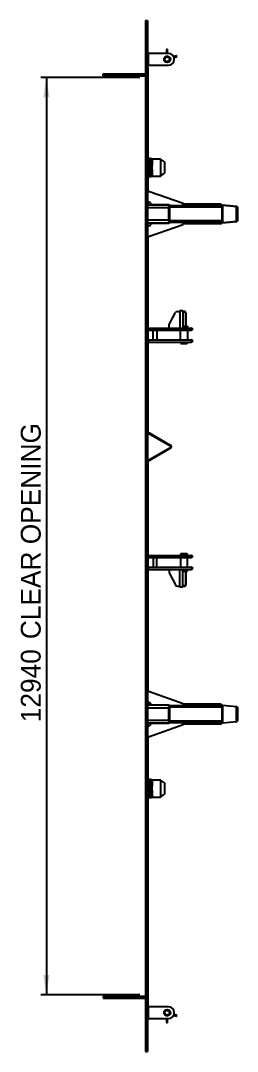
# Model space of a CAD drawing. Header units: millimetres. Extents: x 122 to 67127, y 397 to 47119.
# Drawn here: x 39178 to 42242, y 15305 to 29845 of the extents above; entities that cross this region are included whole.
import ezdxf

# ---------------------------------------------------------------- set-up
doc = ezdxf.new("R2010")
doc.units = ezdxf.units.MM
doc.header["$LTSCALE"] = 80
doc.layers.add('AM_0', color=7, linetype='Continuous', lineweight=25)
doc.layers.add('AM_5', color=3, linetype='Continuous')
doc.styles.add('SLDTEXTSTYLE0', font='ARIAL.TTF', dxfattribs={"width": 0.948})
doc.dimstyles.new('SLDDIMSTYLE2', dxfattribs={"dimtxt": 280, "dimasz": 280, "dimexe": 0, "dimexo": 0.0625, "dimgap": 70, "dimtad": 1, "dimdec": 1, "dimrnd": 1e-09, "dimzin": 12, "dimdsep": 46, "dimtxsty": 'SLDTEXTSTYLE0', "dimsah": 1, "dimcen": 0.09, "dimadec": 0, "dimazin": 3, "dimtfac": 1, "dimtdec": 1, "dimtofl": 0, "dimtmove": 0, "dimatfit": 3, "dimfxl": 1, "dimfrac": 2, "dimtolj": 1, "dimtzin": 12, "dimarcsym": 0})

# ---------------------------------------------------------------- blocks, each defined once
blk = doc.blocks.new('_D_21')
at = {"layer": 'AM_5'}
for p, q in [((40863, 29045), (39463, 29045)), ((39543, 29045), (39543, 16105)), ((40863, 16105), (39463, 16105))]:
    blk.add_line(p, q, dxfattribs=at)
for points in [[(39543, 29045), (39500, 28765), (39587, 28765)], [(39543, 16105), (39587, 16385), (39500, 16385)]]:
    blk.add_solid(points, dxfattribs=at)
at = {"layer": 'AM_5', "char_height": 280, "attachment_point": 1, "rotation": 90, "style": 'SLDTEXTSTYLE0'}
for s, insert in [(' CLEAR OPENING', (39182, 21017)), ('12940', (39182, 19948))]:
    blk.add_mtext(s, dxfattribs=dict(at, insert=insert))

msp = doc.modelspace()

# ---------------------------------------------------------------- linework, layer by layer
at = {"layer": 'AM_0'}
for p, q in [((40943.44, 29845.45), (40973.44, 29845.45)), ((40943.44, 29845.45), (40943.44, 15305.45)), ((40973.44, 29845.45), (40973.44, 15305.45)), ((40973.44, 29372.45), (40983.44, 29382.45)), ((40983.44, 29382.45), (40983.44, 29217.45)), ((41268.44, 29382.45), (40983.44, 29382.45)), ((41041.44, 29388.45), (41041.44, 29382.45)), ((41041.44, 29388.45), (41091.44, 29388.45)), ((41091.44, 29388.45), (41091.44, 29382.45)), ((41242.94, 29442.45), (41239.94, 29439.45)), ((41239.94, 29439.45), (41239.94, 29382.45)), ((41255.94, 29439.45), (41239.94, 29439.45)), ((41242.94, 29442.45), (41252.94, 29442.45)), ((41255.94, 29439.45), (41252.94, 29442.45)), ((41255.94, 29382.45), (41255.94, 29439.45)), ((40974.44, 29347.45), (40973.44, 29347.45)), ((40974.44, 29237.45), (40973.44, 29237.45)), ((40973.44, 29227.45), (40983.44, 29217.45)), ((40974.44, 29237.45), (40974.44, 29347.45)), ((41241.36, 29344.02), (41242.94, 29342.45)), ((41252.94, 29342.45), (41242.94, 29342.45)), ((41252.94, 29342.45), (41255.19, 29344.7)), ((41288.74, 29321.62), (41286.81, 29317.84)), ((41289.9, 29308.32), (41286.81, 29317.84)), ((41289.7, 29321.93), (41288.74, 29321.62)), ((41288.74, 29321.62), (41293.68, 29306.4)), ((41289.9, 29308.32), (41293.68, 29306.4)), ((41293.68, 29306.4), (41294.91, 29306.8)), ((41378.14, 29350.66), (41341.28, 29338.69)), ((41347.4, 29323.85), (41383.08, 29335.45)), ((41381.92, 29348.74), (41378.14, 29350.66)), ((41383.08, 29335.45), (41378.14, 29350.66)), ((41381.92, 29348.74), (41385.01, 29339.23)), ((41383.08, 29335.45), (41385.01, 29339.23)), ((40343.44, 29067.45), (40343.44, 29095.45)), ((40343.44, 29095.45), (40943.44, 29095.45)), ((40978.44, 29185.45), (40973.44, 29185.45)), ((40978.44, 29144.21), (40973.44, 29144.21)), ((40978.44, 29106.68), (40973.44, 29106.68)), ((40978.44, 29185.45), (40978.44, 29144.21)), ((40978.44, 29144.21), (40978.44, 29106.68)), ((40978.44, 29106.68), (40978.44, 29065.45)), ((40983.44, 29217.45), (41268.44, 29217.45)), ((40343.44, 29067.45), (40943.44, 29067.45)), ((40978.44, 29065.45), (40973.44, 29065.45)), ((40978.44, 29065.45), (40978.44, 27432.25)), ((40978.44, 27881.45), (40998.44, 27901.45)), ((40998.44, 27901.45), (40998.44, 27641.45)), ((41016.44, 27901.45), (40998.44, 27901.45)), ((41016.44, 27901.45), (41016.44, 27823.41)), ((41016.44, 27823.41), (41016.44, 27719.49)), ((41153.44, 27891.45), (41033.78, 27891.45)), ((41036.44, 27882.88), (41036.44, 27815.99)), ((41213.44, 27851.45), (41153.44, 27891.45)), ((41153.44, 27891.45), (41153.44, 27651.45)), ((41213.44, 27851.45), (41213.44, 27691.45)), ((40978.44, 27661.45), (40998.44, 27641.45)), ((41016.44, 27641.45), (40998.44, 27641.45)), ((41016.44, 27719.49), (41016.44, 27641.45)), ((41033.78, 27651.45), (41153.44, 27651.45)), ((41036.44, 27726.91), (41036.44, 27660.02)), ((41153.44, 27651.45), (41213.44, 27691.45)), ((40998.44, 27432.25), (40973.44, 27432.25)), ((41473.44, 27264.25), (40998.44, 27432.25)), ((41273.44, 27244.45), (40973.44, 27244.45)), ((41273.44, 27204.45), (40973.44, 27204.45)), ((40978.44, 27289), (40978.44, 27244.45)), ((41022.39, 27249.45), (41278.44, 27249.45)), ((41278.44, 27249.45), (41273.44, 27244.45)), ((41273.44, 27204.45), (41273.44, 27244.45)), ((41278.44, 27239.25), (41273.44, 27239.25)), ((41277.24, 27239.25), (41273.44, 27235.45)), ((41280.44, 27214.45), (41273.44, 27214.45)), ((41273.44, 27030.45), (41273.44, 27204.45)), ((41278.44, 27249.45), (41278.44, 27239.25)), ((41278.44, 27239.25), (41473.44, 27239.25)), ((41280.44, 27239.25), (41280.44, 27214.45)), ((41280.44, 27214.45), (41280.44, 27020.45)), ((42023.44, 27214.45), (41280.44, 27214.45)), ((41473.44, 27239.25), (41473.44, 27264.25)), ((42004.78, 27257.45), (41473.44, 27257.45)), ((42004.78, 27252.45), (41473.44, 27252.45)), ((42023.44, 27242.45), (41473.44, 27242.45)), ((42013.44, 27252.45), (42004.78, 27257.45)), ((42013.44, 27247.45), (42004.78, 27252.45)), ((42013.44, 27252.45), (42013.44, 27247.45)), ((42013.44, 27247.45), (42013.44, 27242.45)), ((42023.44, 27235.89), (42023.44, 27242.45)), ((42023.44, 27242.45), (42033.44, 27241.48)), ((42023.44, 27235.89), (42023.44, 27214.45)), ((42023.44, 27214.45), (42023.44, 27020.45)), ((42032.09, 27241.61), (42034.04, 27243.2)), ((42033.44, 27241.48), (42033.44, 26993.41)), ((42230.44, 27222.45), (42033.44, 27241.48)), ((42034.04, 27243.2), (42231.04, 27223.61)), ((42231.04, 27223.61), (42230.44, 27217.55)), ((42230.44, 27012.45), (42230.44, 27222.45)), ((42242.44, 27217.45), (42230.44, 27217.45)), ((42242.44, 27217.45), (42242.44, 27017.45)), ((41273.44, 27030.45), (40973.44, 27030.45)), ((41273.44, 26990.45), (40973.44, 26990.45)), ((40978.44, 26990.45), (40978.44, 26945.9)), ((40998.44, 26802.65), (41473.44, 26970.65)), ((41278.44, 26985.45), (41022.39, 26985.45)), ((41273.44, 26990.45), (41273.44, 27030.45)), ((41280.44, 27020.45), (41273.44, 27020.45)), ((41277.24, 26995.65), (41273.44, 26999.45)), ((41273.44, 26995.65), (41278.44, 26995.65)), ((41273.44, 26990.45), (41278.44, 26985.45)), ((41278.44, 26995.65), (41278.44, 26985.45)), ((41473.44, 26995.65), (41278.44, 26995.65)), ((42023.44, 27020.45), (41280.44, 27020.45)), ((41280.44, 27020.45), (41280.44, 26995.65)), ((41473.44, 26970.65), (41473.44, 26995.65)), ((42023.44, 26992.45), (41473.44, 26992.45)), ((42004.78, 26982.45), (41473.44, 26982.45)), ((42004.78, 26977.45), (41473.44, 26977.45)), ((42004.78, 26982.45), (42013.44, 26987.45)), ((42004.78, 26977.45), (42013.44, 26982.45)), ((42013.44, 26992.45), (42013.44, 26987.45)), ((42013.44, 26987.45), (42013.44, 26982.45)), ((42023.44, 27020.45), (42023.44, 26999)), ((42023.44, 26992.45), (42023.44, 26999)), ((42033.44, 26993.41), (42023.44, 26992.45)), ((42034.04, 26991.69), (42032.09, 26993.28)), ((42033.44, 26993.41), (42230.44, 27012.45)), ((42231.04, 27011.28), (42034.04, 26991.69)), ((42242.44, 27017.45), (42230.44, 27017.45)), ((42230.44, 27017.34), (42231.04, 27011.28)), ((40973.44, 26802.65), (40998.44, 26802.65)), ((40978.44, 26802.65), (40978.44, 25503.45)), ((40974.44, 26553.45), (40973.44, 26553.45)), ((40974.44, 26103.45), (40974.44, 26553.45)), ((40974.44, 26103.45), (40973.44, 26103.45)), ((41394.58, 25743.45), (41429.44, 25743.45)), ((41429.44, 25758.45), (41429.44, 25508.45)), ((41429.44, 25758.45), (41472.44, 25758.45)), ((41472.44, 25758.45), (41472.44, 25508.45)), ((41507.44, 25743.45), (41472.44, 25743.45)), ((41507.44, 25733.45), (41507.44, 25743.45)), ((41279.44, 25558.45), (41368.01, 25727.38)), ((41507.44, 25733.45), (41472.44, 25733.45)), ((41506.44, 25720.45), (41506.44, 25695.45)), ((41506.44, 25695.45), (41506.44, 25660.45)), ((41516.44, 25695.45), (41506.44, 25695.45)), ((41506.44, 25660.45), (41506.44, 25545.45)), ((41516.44, 25695.45), (41516.44, 25720.45)), ((41516.44, 25660.45), (41516.44, 25695.45)), ((41516.44, 25545.45), (41516.44, 25660.45)), ((40973.44, 25498.45), (40983.44, 25508.45)), ((40983.44, 25478.45), (40973.44, 25488.45)), ((40978.44, 25483.45), (40978.44, 25335.45)), ((40983.44, 25508.45), (40983.44, 25478.45)), ((40983.44, 25508.45), (41593.44, 25508.45)), ((40983.44, 25478.45), (41593.44, 25478.45)), ((41053.44, 25340.45), (41053.44, 25478.45)), ((41103.44, 25478.45), (41103.44, 25340.45)), ((41279.44, 25508.45), (41279.44, 25558.45)), ((41436.44, 25340.45), (41436.44, 25478.45)), ((41472.44, 25535.45), (41506.44, 25535.45)), ((41506.44, 25545.45), (41506.44, 25520.45)), ((41516.44, 25545.45), (41506.44, 25545.45)), ((41516.44, 25520.45), (41516.44, 25545.45)), ((41516.44, 25535.45), (41536.44, 25535.45)), ((41536.44, 25535.45), (41536.44, 25508.45)), ((41536.44, 25478.45), (41536.44, 25340.45)), ((41593.44, 25508.45), (41593.44, 25478.45)), ((41603.44, 25508.45), (41593.44, 25508.45)), ((41603.44, 25478.45), (41593.44, 25478.45)), ((41603.44, 25508.45), (41603.44, 25478.45)), ((40973.44, 25330.45), (40983.44, 25340.45)), ((40983.44, 25310.45), (40973.44, 25320.45)), ((40978.44, 25315.45), (40978.44, 24045.45)), ((40983.44, 25340.45), (41593.44, 25340.45)), ((40983.44, 25340.45), (40983.44, 25310.45)), ((40983.44, 25310.45), (41593.44, 25310.45)), ((41436.44, 25295.45), (41436.44, 25310.45)), ((41536.44, 25310.45), (41536.44, 25295.45)), ((41593.44, 25340.45), (41593.44, 25310.45)), ((41603.44, 25340.45), (41593.44, 25340.45)), ((41603.44, 25310.45), (41593.44, 25310.45)), ((41603.44, 25340.45), (41603.44, 25310.45)), ((41436.44, 25295.45), (41536.44, 25295.45)), ((41436.44, 25295.45), (41446.44, 25285.45)), ((41526.44, 25285.45), (41446.44, 25285.45)), ((41536.44, 25295.45), (41526.44, 25285.45)), ((40974.44, 24724.45), (40973.44, 24724.45)), ((40974.44, 24124.45), (40974.44, 24724.45)), ((40974.44, 24124.45), (40973.44, 24124.45)), ((40978.44, 24045.45), (40973.44, 24045.45)), ((40973.44, 24042.9), (41302.99, 23852.63)), ((40973.44, 24031.35), (41299.72, 23842.97)), ((41303.72, 23849.9), (41299.72, 23842.97)), ((40973.44, 23639.54), (41299.72, 23827.92)), ((40973.44, 23627.99), (41302.99, 23818.26)), ((41295.44, 23845.45), (41295.44, 23842.95)), ((41305.44, 23842.95), (41295.44, 23842.95)), ((41295.44, 23842.95), (41295.44, 23827.95)), ((41295.44, 23827.95), (41295.44, 23825.45)), ((41305.44, 23827.95), (41295.44, 23827.95)), ((41299.72, 23827.92), (41303.72, 23820.99)), ((41305.44, 23842.95), (41305.44, 23827.95)), ((40978.44, 23625.45), (40973.44, 23625.45)), ((40978.44, 23625.45), (40978.44, 22297.45)), ((40974.44, 23488.45), (40973.44, 23488.45)), ((40974.44, 22688.45), (40974.44, 23488.45)), ((40974.44, 22688.45), (40973.44, 22688.45)), ((40973.44, 22292.45), (40983.44, 22302.45)), ((40983.44, 22272.45), (40973.44, 22282.45)), ((40978.44, 22277.45), (40978.44, 22129.45)), ((40983.44, 22302.45), (40983.44, 22272.45)), ((40983.44, 22302.45), (41593.44, 22302.45)), ((40983.44, 22272.45), (41593.44, 22272.45)), ((41053.44, 22272.45), (41053.44, 22134.45)), ((41103.44, 22134.45), (41103.44, 22272.45)), ((41446.44, 22327.45), (41436.44, 22317.45)), ((41536.44, 22317.45), (41436.44, 22317.45)), ((41436.44, 22317.45), (41436.44, 22302.45)), ((41436.44, 22272.45), (41436.44, 22134.45)), ((41446.44, 22327.45), (41526.44, 22327.45)), ((41526.44, 22327.45), (41536.44, 22317.45)), ((41536.44, 22302.45), (41536.44, 22317.45)), ((41536.44, 22134.45), (41536.44, 22272.45)), ((41593.44, 22302.45), (41593.44, 22272.45)), ((41603.44, 22302.45), (41593.44, 22302.45)), ((41603.44, 22272.45), (41593.44, 22272.45)), ((41603.44, 22302.45), (41603.44, 22272.45)), ((40973.44, 22124.45), (40983.44, 22134.45)), ((40983.44, 22104.45), (40973.44, 22114.45)), ((40978.44, 22109.45), (40978.44, 20376.75)), ((40983.44, 22134.45), (40983.44, 22104.45)), ((40983.44, 22134.45), (41593.44, 22134.45)), ((40983.44, 22104.45), (41593.44, 22104.45)), ((41279.44, 22104.45), (41279.44, 22054.45)), ((41429.44, 21854.45), (41429.44, 22104.45)), ((41472.44, 21854.45), (41472.44, 22104.45)), ((41536.44, 22077.45), (41536.44, 22104.45)), ((41593.44, 22134.45), (41593.44, 22104.45)), ((41603.44, 22134.45), (41593.44, 22134.45)), ((41603.44, 22104.45), (41593.44, 22104.45)), ((41603.44, 22134.45), (41603.44, 22104.45)), ((41279.44, 22054.45), (41368.01, 21885.52)), ((41472.44, 22077.45), (41506.44, 22077.45)), ((41506.44, 22092.45), (41506.44, 22067.45)), ((41506.44, 22067.45), (41506.44, 21952.45)), ((41516.44, 22067.45), (41506.44, 22067.45)), ((41516.44, 22067.45), (41516.44, 22092.45)), ((41516.44, 22077.45), (41536.44, 22077.45)), ((41516.44, 21952.45), (41516.44, 22067.45)), ((41394.58, 21869.45), (41429.44, 21869.45)), ((41472.44, 21854.45), (41429.44, 21854.45)), ((41472.44, 21879.45), (41507.44, 21879.45)), ((41472.44, 21869.45), (41507.44, 21869.45)), ((41506.44, 21952.45), (41506.44, 21917.45)), ((41506.44, 21917.45), (41506.44, 21892.45)), ((41516.44, 21917.45), (41506.44, 21917.45)), ((41507.44, 21879.45), (41507.44, 21869.45)), ((41516.44, 21917.45), (41516.44, 21952.45)), ((41516.44, 21892.45), (41516.44, 21917.45)), ((40974.44, 21156.45), (40973.44, 21156.45)), ((40974.44, 20556.45), (40974.44, 21156.45)), ((40974.44, 20556.45), (40973.44, 20556.45)), ((40998.44, 20376.75), (40973.44, 20376.75)), ((41473.44, 20208.75), (40998.44, 20376.75)), ((40978.44, 20233.5), (40978.44, 20188.95)), ((41273.44, 20188.95), (40973.44, 20188.95)), ((41273.44, 20148.95), (40973.44, 20148.95)), ((41022.39, 20193.95), (41278.44, 20193.95)), ((41278.44, 20193.95), (41273.44, 20188.95)), ((41273.44, 20148.95), (41273.44, 20188.95)), ((41278.44, 20183.75), (41273.44, 20183.75)), ((41277.24, 20183.75), (41273.44, 20179.95)), ((41280.44, 20158.95), (41273.44, 20158.95)), ((41273.44, 19974.95), (41273.44, 20148.95)), ((41278.44, 20193.95), (41278.44, 20183.75)), ((41278.44, 20183.75), (41473.44, 20183.75)), ((41280.44, 20183.75), (41280.44, 20158.95)), ((41280.44, 20158.95), (41280.44, 19964.95)), ((42023.44, 20158.95), (41280.44, 20158.95)), ((41473.44, 20183.75), (41473.44, 20208.75)), ((42004.78, 20201.95), (41473.44, 20201.95)), ((42004.78, 20196.95), (41473.44, 20196.95)), ((42023.44, 20186.95), (41473.44, 20186.95)), ((42013.44, 20196.95), (42004.78, 20201.95)), ((42013.44, 20191.95), (42004.78, 20196.95)), ((42013.44, 20196.95), (42013.44, 20191.95)), ((42013.44, 20191.95), (42013.44, 20186.95)), ((42023.44, 20180.39), (42023.44, 20186.95)), ((42023.44, 20186.95), (42033.44, 20185.98)), ((42023.44, 20180.39), (42023.44, 20158.95)), ((42023.44, 20158.95), (42023.44, 19964.95)), ((42032.09, 20186.11), (42034.04, 20187.7)), ((42033.44, 20185.98), (42033.44, 19937.91)), ((42230.44, 20166.95), (42033.44, 20185.98)), ((42034.04, 20187.7), (42231.04, 20168.11)), ((42231.04, 20168.11), (42230.44, 20162.05)), ((42230.44, 19956.95), (42230.44, 20166.95)), ((42242.44, 20161.95), (42230.44, 20161.95)), ((42242.44, 20161.95), (42242.44, 19961.95)), ((41273.44, 19974.95), (40973.44, 19974.95)), ((41273.44, 19934.95), (40973.44, 19934.95)), ((40978.44, 19934.95), (40978.44, 19890.4)), ((41278.44, 19929.95), (41022.39, 19929.95)), ((41273.44, 19934.95), (41273.44, 19974.95)), ((41280.44, 19964.95), (41273.44, 19964.95)), ((41277.24, 19940.15), (41273.44, 19943.95)), ((41273.44, 19940.15), (41278.44, 19940.15)), ((41273.44, 19934.95), (41278.44, 19929.95)), ((41278.44, 19940.15), (41278.44, 19929.95)), ((41473.44, 19940.15), (41278.44, 19940.15)), ((41280.44, 19964.95), (41280.44, 19940.15)), ((42023.44, 19964.95), (41280.44, 19964.95)), ((41473.44, 19915.15), (41473.44, 19940.15)), ((42023.44, 19936.95), (41473.44, 19936.95)), ((42004.78, 19926.95), (41473.44, 19926.95)), ((42004.78, 19921.95), (41473.44, 19921.95)), ((42004.78, 19926.95), (42013.44, 19931.95)), ((42004.78, 19921.95), (42013.44, 19926.95)), ((42013.44, 19936.95), (42013.44, 19931.95)), ((42013.44, 19931.95), (42013.44, 19926.95)), ((42023.44, 19964.95), (42023.44, 19943.5)), ((42023.44, 19936.95), (42023.44, 19943.5)), ((42033.44, 19937.91), (42023.44, 19936.95)), ((42034.04, 19936.19), (42032.09, 19937.78)), ((42033.44, 19937.91), (42230.44, 19956.95)), ((42231.04, 19955.78), (42034.04, 19936.19)), ((42242.44, 19961.95), (42230.44, 19961.95)), ((42230.44, 19961.84), (42231.04, 19955.78)), ((40998.44, 19747.15), (41473.44, 19915.15)), ((40973.44, 19747.15), (40998.44, 19747.15)), ((40978.44, 19747.15), (40978.44, 15955.45)), ((40978.44, 19122.45), (40998.44, 19142.45)), ((40998.44, 19142.45), (40998.44, 18882.45)), ((41016.44, 19142.45), (40998.44, 19142.45)), ((41016.44, 19142.45), (41016.44, 19064.41)), ((41016.44, 19064.41), (41016.44, 18960.49)), ((41153.44, 19132.45), (41033.78, 19132.45)), ((41036.44, 19123.88), (41036.44, 19056.99)), ((41213.44, 19092.45), (41153.44, 19132.45)), ((41153.44, 19132.45), (41153.44, 18892.45)), ((41213.44, 19092.45), (41213.44, 18932.45)), ((40978.44, 18902.45), (40998.44, 18882.45)), ((41016.44, 18960.49), (41016.44, 18882.45)), ((41036.44, 18967.91), (41036.44, 18901.02)), ((41153.44, 18892.45), (41213.44, 18932.45)), ((41016.44, 18882.45), (40998.44, 18882.45)), ((41033.78, 18892.45), (41153.44, 18892.45)), ((40974.44, 16752.45), (40973.44, 16752.45)), ((40974.44, 16152.45), (40974.44, 16752.45)), ((40974.44, 16152.45), (40973.44, 16152.45)), ((40343.44, 16083.45), (40943.44, 16083.45)), ((40343.44, 16083.45), (40343.44, 16055.45)), ((40343.44, 16055.45), (40943.44, 16055.45)), ((40978.44, 15955.45), (40973.44, 15955.45)), ((40978.44, 15852.95), (40973.44, 15852.95)), ((40978.44, 15955.45), (40978.44, 15852.95)), ((40978.44, 15928.45), (40983.44, 15933.45)), ((40978.44, 15852.95), (40978.44, 15840.45)), ((40983.44, 15933.45), (40983.44, 15768.45)), ((41268.44, 15933.45), (40983.44, 15933.45)), ((40973.44, 15840.45), (40978.44, 15840.45)), ((40973.44, 15778.45), (40983.44, 15768.45)), ((40983.44, 15768.45), (41268.44, 15768.45)), ((41041.44, 15762.45), (41041.44, 15768.45)), ((41091.44, 15762.45), (41041.44, 15762.45)), ((41091.44, 15762.45), (41091.44, 15768.45)), ((41239.94, 15768.45), (41239.94, 15711.45)), ((41239.94, 15711.45), (41242.94, 15708.45)), ((41239.94, 15711.45), (41255.94, 15711.45)), ((41242.94, 15808.45), (41241.36, 15806.87)), ((41242.94, 15808.45), (41252.94, 15808.45)), ((41252.94, 15708.45), (41242.94, 15708.45)), ((41255.19, 15806.2), (41252.94, 15808.45)), ((41252.94, 15708.45), (41255.94, 15711.45)), ((41255.94, 15711.45), (41255.94, 15768.45)), ((41286.81, 15833.06), (41289.9, 15842.57)), ((41286.81, 15833.06), (41288.74, 15829.28)), ((41293.68, 15844.49), (41288.74, 15829.28)), ((41288.74, 15829.28), (41289.7, 15828.96)), ((41293.68, 15844.49), (41289.9, 15842.57)), ((41294.91, 15844.1), (41293.68, 15844.49)), ((41341.28, 15812.21), (41378.14, 15800.23)), ((41383.08, 15815.45), (41347.4, 15827.04)), ((41378.14, 15800.23), (41383.08, 15815.45)), ((41378.14, 15800.23), (41381.92, 15802.16)), ((41385.01, 15811.67), (41381.92, 15802.16)), ((41385.01, 15811.67), (41383.08, 15815.45)), ((40943.44, 15305.45), (40973.44, 15305.45))]:
    msp.add_line(p, q, dxfattribs=at)
at = {"layer": 'AM_0', "flags": 128}
for points in [[(41036.44, 27882.88), (41033.59, 27883.06), (41030.8, 27883.63), (41028.13, 27884.55), (41025.62, 27885.82), (41023.34, 27887.41), (41021.32, 27889.28), (41019.61, 27891.41), (41018.24, 27893.73), (41017.25, 27896.21), (41016.64, 27898.8), (41016.44, 27901.45)], [(41036.44, 27815.99), (41033.59, 27816.06), (41030.8, 27816.29), (41028.13, 27816.66), (41025.62, 27817.16), (41023.34, 27817.8), (41021.32, 27818.55), (41019.61, 27819.39), (41018.24, 27820.32), (41017.25, 27821.32), (41016.64, 27822.35), (41016.44, 27823.41)], [(41036.44, 27726.91), (41033.59, 27726.83), (41030.8, 27726.61), (41028.13, 27726.24), (41025.62, 27725.73), (41023.34, 27725.1), (41021.32, 27724.35), (41019.61, 27723.5), (41018.24, 27722.57), (41017.25, 27721.58), (41016.64, 27720.54), (41016.44, 27719.49)], [(41036.44, 27660.02), (41033.59, 27659.83), (41030.8, 27659.27), (41028.13, 27658.34), (41025.62, 27657.07), (41023.34, 27655.48), (41021.32, 27653.61), (41019.61, 27651.49), (41018.24, 27649.16), (41017.25, 27646.68), (41016.64, 27644.09), (41016.44, 27641.45)], [(41036.44, 19123.88), (41033.59, 19124.06), (41030.8, 19124.63), (41028.13, 19125.55), (41025.62, 19126.82), (41023.34, 19128.41), (41021.32, 19130.28), (41019.61, 19132.41), (41018.24, 19134.73), (41017.25, 19137.21), (41016.64, 19139.8), (41016.44, 19142.45)], [(41036.44, 19056.99), (41033.59, 19057.06), (41030.8, 19057.29), (41028.13, 19057.66), (41025.62, 19058.16), (41023.34, 19058.8), (41021.32, 19059.55), (41019.61, 19060.39), (41018.24, 19061.32), (41017.25, 19062.32), (41016.64, 19063.35), (41016.44, 19064.41)], [(41036.44, 18967.91), (41033.59, 18967.83), (41030.8, 18967.61), (41028.13, 18967.24), (41025.62, 18966.73), (41023.34, 18966.1), (41021.32, 18965.35), (41019.61, 18964.5), (41018.24, 18963.57), (41017.25, 18962.58), (41016.64, 18961.54), (41016.44, 18960.49)], [(41036.44, 18901.02), (41033.59, 18900.83), (41030.8, 18900.27), (41028.13, 18899.34), (41025.62, 18898.07), (41023.34, 18896.48), (41021.32, 18894.61), (41019.61, 18892.49), (41018.24, 18890.16), (41017.25, 18887.68), (41016.64, 18885.09), (41016.44, 18882.45)]]:
    msp.add_lwpolyline(points, dxfattribs=at)
at = {"layer": 'AM_0'}
for centre, radius in [((41250.44, 29299.95), 45), ((41247.94, 29299.95), 42.5), ((41247.94, 29299.95), 32.5), ((41250.44, 15850.95), 45), ((41247.94, 15850.95), 42.5), ((41247.94, 15850.95), 32.5)]:
    msp.add_circle(centre, radius, dxfattribs=at)
for centre, radius, start, end in [((41268.44, 29299.95), 82.5, 270, 90), ((40973.44, 27239.25), 50, 11.77191, 90), ((40973.44, 27239.25), 50, 5.970485, 11.77191), ((40973.44, 26995.65), 50, 270, 348.22809), ((40973.44, 26995.65), 50, 348.22809, 354.029515), ((41394.58, 25713.45), 30, 90, 152.330884), ((41511.44, 25720.45), 5, 0, 180), ((41511.44, 25520.45), 6, 146.44269, 0), ((41511.44, 25520.45), 5, 180, 0), ((41511.44, 25520.45), 6, 0, 33.55731), ((41301.99, 23850.9), 2, 330, 60), ((41301.99, 23819.99), 2, 300, 30), ((41511.44, 22092.45), 6, 326.44269, 180), ((41511.44, 22092.45), 6, 180, 213.55731), ((41511.44, 22092.45), 5, 0, 180), ((41394.58, 21899.45), 30, 207.669116, 270), ((41511.44, 21892.45), 5, 180, 0), ((40973.44, 20183.75), 50, 11.77191, 90), ((40973.44, 20183.75), 50, 5.970485, 11.77191), ((40973.44, 19940.15), 50, 270, 348.22809), ((40973.44, 19940.15), 50, 348.22809, 354.029515), ((41268.44, 15850.95), 82.5, 270, 90)]:
    msp.add_arc(centre, radius, start, end, dxfattribs=at)
for points, knots in [([(41016.52, 27901.08), (41016.52, 27901.07), (41016.53, 27901.03), (41016.51, 27901.12), (41016.52, 27901.22), (41016.52, 27901.23)], [0, 0, 0, 0, 0.117228185, 0.92962418, 1, 1, 1, 1]), ([(41033.79, 27891.47), (41033.26, 27891.47), (41032.04, 27891.48), (41030.15, 27891.74), (41028.17, 27892.21), (41026.32, 27892.85), (41024.62, 27893.63), (41023.08, 27894.51), (41021.72, 27895.45), (41020.54, 27896.41), (41019.55, 27897.35), (41018.76, 27898.2), (41018.19, 27898.88), (41017.82, 27899.37), (41017.6, 27899.65), (41017.49, 27899.81), (41017.41, 27899.93), (41017.31, 27900.06), (41017.2, 27900.23), (41017.03, 27900.48), (41016.81, 27900.83), (41016.62, 27901.15), (41016.56, 27901.27), (41016.54, 27901.31)], [0, 0, 0, 0, 0.04605498, 0.10823725, 0.16830227, 0.22607654, 0.28131426, 0.33367949, 0.38272117, 0.4278405, 0.46825112, 0.50291649, 0.53020461, 0.54727474, 0.55761631, 0.56466669, 0.57281895, 0.58705564, 0.6142262, 0.66496299, 0.76533358, 0.93112181, 1, 1, 1, 1]), ([(41033.78, 27891.42), (41033.78, 27891.43), (41033.69, 27891.56), (41034, 27891.09), (41034.65, 27890.02), (41035.45, 27888.29), (41036.23, 27885.99), (41036.37, 27883.91), (41036.44, 27882.88)], [0, 0, 0, 0, 0.01540418, 0.23162449, 0.4216633, 0.61172796, 0.8059164, 1, 1, 1, 1]), ([(41036.44, 27815.99), (41036.37, 27813.29), (41036.24, 27807.86), (41035.46, 27799.22), (41034.61, 27790.14), (41033.9, 27780.53), (41033.68, 27770.74), (41033.97, 27761.26), (41034.66, 27752.26), (41035.45, 27743.71), (41036.23, 27735.22), (41036.37, 27729.68), (41036.44, 27726.91)], [0, 0, 0, 0, 0.09460412, 0.18993151, 0.29477171, 0.3995918, 0.50769964, 0.61581034, 0.71083021, 0.80586302, 0.90295772, 1, 1, 1, 1]), ([(41016.52, 27641.65), (41016.52, 27641.71), (41016.52, 27641.82), (41016.52, 27641.8), (41016.52, 27641.8)], [0, 0, 0, 0, 0.50692959, 1, 1, 1, 1]), ([(41016.55, 27641.58), (41016.57, 27641.64), (41016.66, 27641.82), (41016.94, 27642.27), (41017.15, 27642.6), (41017.25, 27642.74), (41017.24, 27642.72), (41017.23, 27642.71)], [0, 0, 0, 0, 0.24515187, 0.76824547, 0.90055722, 0.99378107, 1, 1, 1, 1]), ([(41017.2, 27642.67), (41017.22, 27642.69), (41017.26, 27642.75), (41017.34, 27642.87), (41017.44, 27643), (41017.57, 27643.2), (41017.8, 27643.51), (41018.31, 27644.16), (41019.07, 27645.05), (41020.23, 27646.21), (41021.74, 27647.49), (41023.6, 27648.73), (41025.62, 27649.76), (41027.63, 27650.53), (41029.77, 27651.08), (41031.84, 27651.41), (41033.19, 27651.42), (41033.79, 27651.42)], [0, 0, 0, 0, 0.030051512, 0.065131492, 0.091505777, 0.105557156, 0.122144502, 0.152051479, 0.22216882, 0.28935093, 0.383078763, 0.503278459, 0.603994431, 0.703751388, 0.808591734, 0.916246748, 1, 1, 1, 1]), ([(41036.44, 27660.02), (41036.37, 27659), (41036.24, 27656.97), (41035.45, 27654.59), (41034.62, 27652.79), (41033.89, 27651.65), (41033.82, 27651.53), (41033.78, 27651.47)], [0, 0, 0, 0, 0.18920917, 0.3798649, 0.58954634, 0.79918756, 1, 1, 1, 1]), ([(42235.57, 27217.45), (42235.39, 27218.08), (42234.92, 27219.78), (42233.8, 27221.66), (42232.43, 27223.03), (42231.45, 27223.27), (42231.02, 27223.37)], [0, 0, 0, 0, 0.175028165, 0.467297006, 0.768041343, 1, 1, 1, 1]), ([(42231.02, 27011.52), (42231.56, 27011.67), (42232.65, 27011.97), (42234.07, 27013.64), (42235.08, 27015.47), (42235.46, 27017.01), (42235.57, 27017.44)], [0, 0, 0, 0, 0.29243095, 0.59334005, 0.88580477, 1, 1, 1, 1]), ([(42235.57, 20161.95), (42235.39, 20162.58), (42234.92, 20164.28), (42233.8, 20166.16), (42232.43, 20167.53), (42231.45, 20167.77), (42231.02, 20167.87)], [0, 0, 0, 0, 0.17502816, 0.46729701, 0.76804134, 1, 1, 1, 1]), ([(42231.02, 19956.02), (42231.56, 19956.17), (42232.65, 19956.47), (42234.07, 19958.14), (42235.08, 19959.97), (42235.46, 19961.51), (42235.57, 19961.94)], [0, 0, 0, 0, 0.29243095, 0.59334005, 0.88580477, 1, 1, 1, 1]), ([(41016.52, 19142.08), (41016.52, 19142.07), (41016.53, 19142.03), (41016.51, 19142.12), (41016.52, 19142.22), (41016.52, 19142.23)], [0, 0, 0, 0, 0.11722818, 0.92962418, 1, 1, 1, 1]), ([(41033.79, 19132.47), (41033.26, 19132.47), (41032.04, 19132.48), (41030.15, 19132.74), (41028.17, 19133.21), (41026.32, 19133.85), (41024.62, 19134.63), (41023.08, 19135.51), (41021.72, 19136.45), (41020.54, 19137.41), (41019.55, 19138.35), (41018.76, 19139.2), (41018.19, 19139.88), (41017.82, 19140.37), (41017.6, 19140.65), (41017.49, 19140.81), (41017.41, 19140.93), (41017.31, 19141.06), (41017.2, 19141.23), (41017.03, 19141.48), (41016.81, 19141.83), (41016.62, 19142.15), (41016.56, 19142.27), (41016.54, 19142.31)], [0, 0, 0, 0, 0.04605498, 0.10823725, 0.16830227, 0.22607654, 0.28131426, 0.33367949, 0.38272117, 0.4278405, 0.46825112, 0.50291649, 0.53020461, 0.54727474, 0.55761631, 0.56466669, 0.57281895, 0.58705564, 0.6142262, 0.66496299, 0.76533358, 0.93112181, 1, 1, 1, 1]), ([(41033.78, 19132.42), (41033.78, 19132.43), (41033.69, 19132.56), (41034, 19132.09), (41034.65, 19131.02), (41035.45, 19129.29), (41036.23, 19126.99), (41036.37, 19124.91), (41036.44, 19123.88)], [0, 0, 0, 0, 0.01540418, 0.23162449, 0.4216633, 0.61172796, 0.8059164, 1, 1, 1, 1]), ([(41036.44, 19056.99), (41036.37, 19054.29), (41036.24, 19048.86), (41035.46, 19040.22), (41034.61, 19031.14), (41033.9, 19021.53), (41033.68, 19011.74), (41033.97, 19002.26), (41034.66, 18993.26), (41035.45, 18984.71), (41036.23, 18976.22), (41036.37, 18970.68), (41036.44, 18967.91)], [0, 0, 0, 0, 0.09460412, 0.18993151, 0.29477171, 0.3995918, 0.50769964, 0.61581034, 0.71083021, 0.80586302, 0.90295772, 1, 1, 1, 1]), ([(41016.52, 18882.65), (41016.52, 18882.71), (41016.52, 18882.82), (41016.52, 18882.8), (41016.52, 18882.8)], [0, 0, 0, 0, 0.50692959, 1, 1, 1, 1]), ([(41016.55, 18882.58), (41016.57, 18882.64), (41016.66, 18882.82), (41016.94, 18883.27), (41017.15, 18883.6), (41017.25, 18883.74), (41017.24, 18883.72), (41017.23, 18883.71)], [0, 0, 0, 0, 0.245151874, 0.768245466, 0.900557215, 0.993781067, 1, 1, 1, 1]), ([(41017.14, 18883.58), (41017.18, 18883.63), (41017.24, 18883.72), (41017.34, 18883.87), (41017.44, 18884), (41017.57, 18884.2), (41017.8, 18884.51), (41018.31, 18885.16), (41019.07, 18886.05), (41020.23, 18887.21), (41021.74, 18888.49), (41023.6, 18889.73), (41025.62, 18890.76), (41027.63, 18891.53), (41029.77, 18892.08), (41031.84, 18892.41), (41033.19, 18892.42), (41033.79, 18892.42)], [0, 0, 0, 0, 0.05825424, 0.09231422, 0.11792163, 0.13156444, 0.14766949, 0.17670687, 0.24478545, 0.31001413, 0.40101669, 0.51772139, 0.6155089, 0.71236527, 0.81415722, 0.918682, 1, 1, 1, 1]), ([(41036.44, 18901.02), (41036.37, 18900), (41036.24, 18897.97), (41035.45, 18895.59), (41034.62, 18893.79), (41033.89, 18892.65), (41033.82, 18892.53), (41033.78, 18892.47)], [0, 0, 0, 0, 0.18920917, 0.3798649, 0.58954634, 0.79918756, 1, 1, 1, 1])]:
    msp.add_open_spline(points, degree=3, knots=knots, dxfattribs=at)

# ---------------------------------------------------------------- dimensions: what is measured, and where the dimension line sits
at = {"layer": 'AM_5'}
dim = msp.add_linear_dim(base=(39543.44, 16105.45), p1=(40943.44, 29045.45), p2=(40943.44, 16105.45), angle=90, text='<> CLEAR OPENING', dimstyle='SLDDIMSTYLE2', dxfattribs=at)
dim.commit()
dim.dimension.update_dxf_attribs({"geometry": '_D_21', "text_midpoint": (39543.44, 22117.59), "dimtype": 160})

doc.saveas('drawing.dxf')
